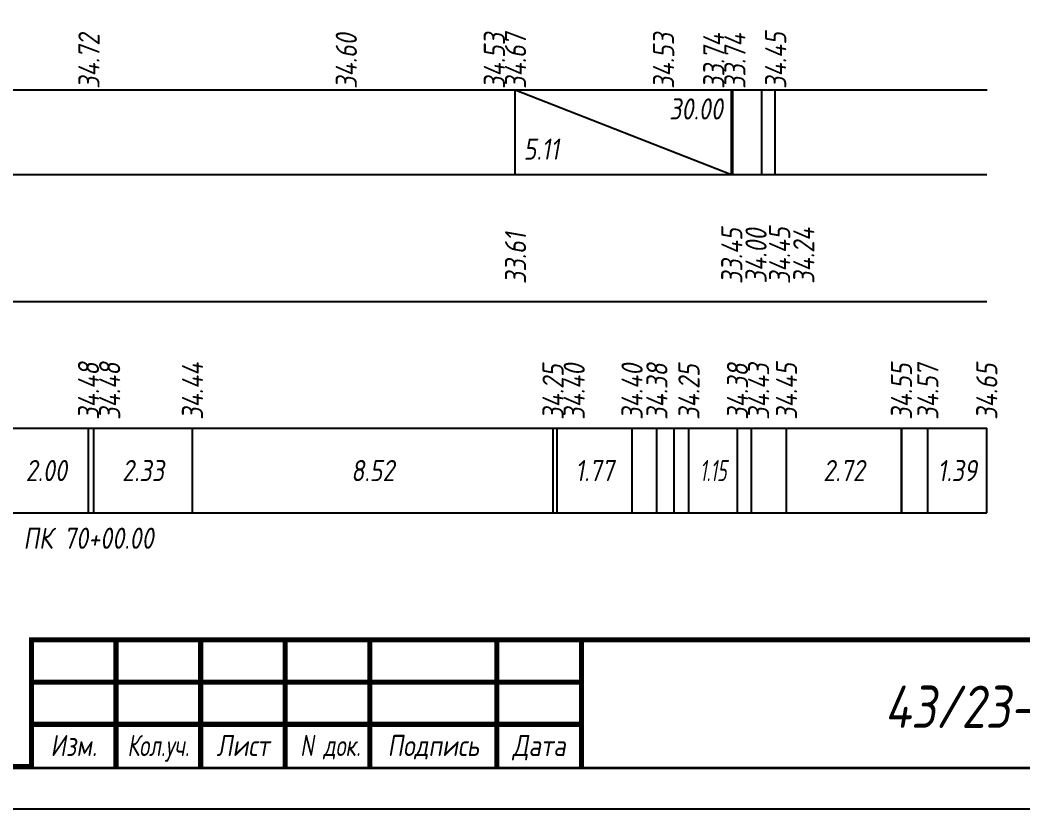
# Model space of a CAD drawing. Extents: x -717 to 1451, y -133302 to 233.
# Drawn here: x 198.6 to 317.1, y -110584.4 to -110491.2 of the extents above; entities that cross this region are included whole.
import ezdxf
from ezdxf.enums import TextEntityAlignment as Align

# ---------------------------------------------------------------- set-up
doc = ezdxf.new("R2010")
doc.units = 0
for name, color, linetype in [('Зарамочное оформление', 7, 'Continuous'), ('Код_510', 7, 'Continuous'), ('Код_514', 1, 'Continuous'), ('Код_516', 1, 'Continuous'), ('Подписи поперечников', 7, 'Continuous'), ('Таблица', 7, 'Continuous')]:
    doc.layers.add(name, color=color, linetype=linetype)
doc.styles.add('М', font='romand.shx', dxfattribs={"width": 0.8, "oblique": 10, "height": 2.5})

# ---------------------------------------------------------------- blocks, each defined once
blk = doc.blocks.new('Штамп')
at = {"linetype": 'Continuous'}
blk.add_wipeout([(199.95, -411.25), (384.95, -411.25), (384.95, -426.25), (199.95, -426.25)], dxfattribs=at).dxf.layer = 'Зарамочное оформление'
at = {"layer": 'Зарамочное оформление', "linetype": 'Continuous', "lineweight": -3, "const_width": 0.6, "flags": 128}
for points in [[(199.95, -426.25), (199.95, -411.25), (384.95, -411.25)], [(209.95, -411.25), (209.95, -426.25)], [(219.95, -411.25), (219.95, -426.25)], [(229.95, -411.25), (229.95, -426.25)], [(239.95, -411.25), (239.95, -426.25)], [(254.95, -411.25), (254.95, -426.25)], [(264.95, -411.25), (264.95, -426.25)], [(199.95, -416.25), (264.95, -416.25)], [(199.95, -421.25), (264.95, -421.25)]]:
    blk.add_lwpolyline(points, dxfattribs=at)
at = {"linetype": 'Continuous', "insert": (319.95, -419.17), "char_height": 5, "width": 110, "attachment_point": 5, "style": 'М'}
blk.add_mtext('{\\Q10;\\W0.8;43/23-Р-ЗП2-1}', dxfattribs=at)
at = {"layer": 'Зарамочное оформление', "linetype": 'Continuous', "style": 'М', "oblique": 10}
for s, width, p in [('Изм.', 0.8, (204.95, -423.75)), ('Кол.уч.', 0.7, (214.95, -423.75)), ('Лист', 0.8, (224.95, -423.75)), ('N док.', 0.7, (235.28, -423.75)), ('Подпись', 0.8, (247.45, -423.75)), ('Дата', 0.8, (259.95, -423.75))]:
    blk.add_text(s, height=2.5, dxfattribs=dict(at, width=width)).set_placement(p, align=Align.MIDDLE_CENTER)
blk = doc.blocks.new('шифр')
blk.add_blockref('Штамп', (0, -110213))

msp = doc.modelspace()

# ---------------------------------------------------------------- linework, layer by layer
at = {"flags": 128}
msp.add_lwpolyline([(-30.054, -110584.421), (389.946, -110584.421), (389.946, -110287.421), (-30.054, -110287.421)], close=True, dxfattribs=at)
at = {"const_width": 0.6, "flags": 128}
msp.add_lwpolyline([(-10.054, -110579.421), (384.946, -110579.421), (384.946, -110292.421), (-10.054, -110292.421)], close=True, dxfattribs=at)

# ---------------------------------------------------------------- next in the draw order: block references
msp.add_blockref('шифр', (0, 59.829))

# ---------------------------------------------------------------- next in the draw order: linework, layer by layer
at = {"layer": 'Код_510'}
for p, q in [((206.7, -110549.421), (206.7, -110539.421)), ((207.31, -110549.421), (207.31, -110539.421)), ((218.984, -110549.421), (218.984, -110539.421)), ((261.598, -110549.421), (261.598, -110539.421)), ((262.098, -110549.421), (262.098, -110539.421)), ((270.933, -110549.421), (270.933, -110539.421)), ((273.874, -110549.421), (273.874, -110539.421)), ((275.928, -110549.421), (275.928, -110539.421)), ((277.657, -110549.421), (277.657, -110539.421)), ((283.394, -110549.421), (283.394, -110539.421)), ((285.045, -110549.421), (285.045, -110539.421)), ((289.192, -110549.421), (289.192, -110539.421)), ((302.77, -110549.421), (302.77, -110539.421)), ((302.775, -110549.421), (302.775, -110539.421)), ((302.814, -110549.421), (302.814, -110539.421)), ((305.889, -110549.421), (305.889, -110539.421)), ((312.855, -110549.421), (312.855, -110539.421))]:
    msp.add_line(p, q, dxfattribs=at)
at = {"layer": 'Код_516'}
for p, q in [((257.111, -110509.421), (257.111, -110499.421)), ((257.111, -110499.421), (282.668, -110509.421)), ((282.668, -110509.421), (282.668, -110499.421)), ((282.668, -110509.421), (282.668, -110499.421)), ((282.843, -110509.421), (282.843, -110499.421)), ((286.29, -110509.421), (286.29, -110499.421)), ((286.29, -110509.421), (286.29, -110499.421)), ((287.855, -110509.421), (287.855, -110499.421)), ((282.668, -110504.421), (282.843, -110504.421))]:
    msp.add_line(p, q, dxfattribs=at)
at = {"layer": 'Таблица'}
for p, q in [((80, -110499.421), (312.909, -110499.421)), ((79.946, -110509.421), (312.855, -110509.421)), ((79.946, -110524.421), (312.855, -110524.421)), ((79.946, -110539.421), (312.855, -110539.421)), ((79.946, -110549.421), (312.855, -110549.421))]:
    msp.add_line(p, q, dxfattribs=at)

# ---------------------------------------------------------------- next in the draw order: texts
at = {"layer": 'Код_510', "style": 'М', "oblique": 10, "width": 0.8}
for s, p in [('34.48', (206.7, -110538.421)), ('34.48', (209.2, -110538.421)), ('34.44', (218.984, -110538.421)), ('34.25', (261.598, -110538.421)), ('34.40', (264.098, -110538.421)), ('34.40', (270.933, -110538.421)), ('34.38', (273.874, -110538.421)), ('34.25', (277.657, -110538.421)), ('34.38', (283.394, -110538.421)), ('34.43', (285.894, -110538.421)), ('34.45', (289.192, -110538.421)), ('34.55', (302.77, -110538.421)), ('34.57', (305.889, -110538.421)), ('34.65', (312.855, -110538.421))]:
    msp.add_text(s, height=2.5, rotation=90, dxfattribs=at).set_placement(p, align=Align.MIDDLE_LEFT)
at = {"layer": 'Код_510', "style": 'М', "oblique": 10}
for s, width, p in [('2.00', 0.8, (201.71, -110544.421)), ('2.33', 0.8, (213.147, -110544.421)), ('8.52', 0.8, (240.291, -110544.421)), ('1.77', 0.8, (266.516, -110544.421)), ('1.15', 0.6, (280.525, -110544.421)), ('2.72', 0.8, (295.981, -110544.421)), ('1.39', 0.8, (309.372, -110544.421))]:
    msp.add_text(s, height=2.5, dxfattribs=dict(at, width=width)).set_placement(p, align=Align.MIDDLE_CENTER)
at = {"layer": 'Код_514', "style": 'М', "oblique": 10, "width": 0.8}
for s, p in [('34.72', (206.755, -110499.303)), ('34.60', (237.166, -110499.303)), ('34.53', (254.666, -110499.303)), ('34.67', (257.166, -110499.303)), ('34.53', (274.666, -110499.303)), ('33.74', (280.595, -110499.303)), ('33.74', (283.095, -110499.303)), ('34.45', (287.909, -110499.303))]:
    msp.add_text(s, height=2.5, rotation=90, dxfattribs=at).set_placement(p, align=Align.MIDDLE_LEFT)
at = {"layer": 'Код_516', "style": 'М', "oblique": 10, "width": 0.8}
msp.add_text('30.00', height=2.5, dxfattribs=at).set_placement((281.668, -110500.421), align=Align.TOP_RIGHT)
msp.add_text('5.11', height=2.5, dxfattribs=at).set_placement((258.111, -110508.421), align=Align.BOTTOM_LEFT)
for s, p in [('33.61', (257.166, -110522.371)), ('33.45', (282.722, -110522.371)), ('34.00', (285.586, -110522.304)), ('34.45', (288.377, -110522.371)), ('34.24', (291.231, -110522.348))]:
    msp.add_text(s, height=2.5, rotation=90, dxfattribs=at).set_placement(p, align=Align.MIDDLE_LEFT)
at = {"layer": 'Подписи поперечников', "style": 'М', "oblique": 10, "width": 0.8}
msp.add_text('ПК 70+00.00', height=2.5, dxfattribs=at).set_placement((206.7, -110554.421), align=Align.BOTTOM_CENTER)

doc.saveas('drawing.dxf')
